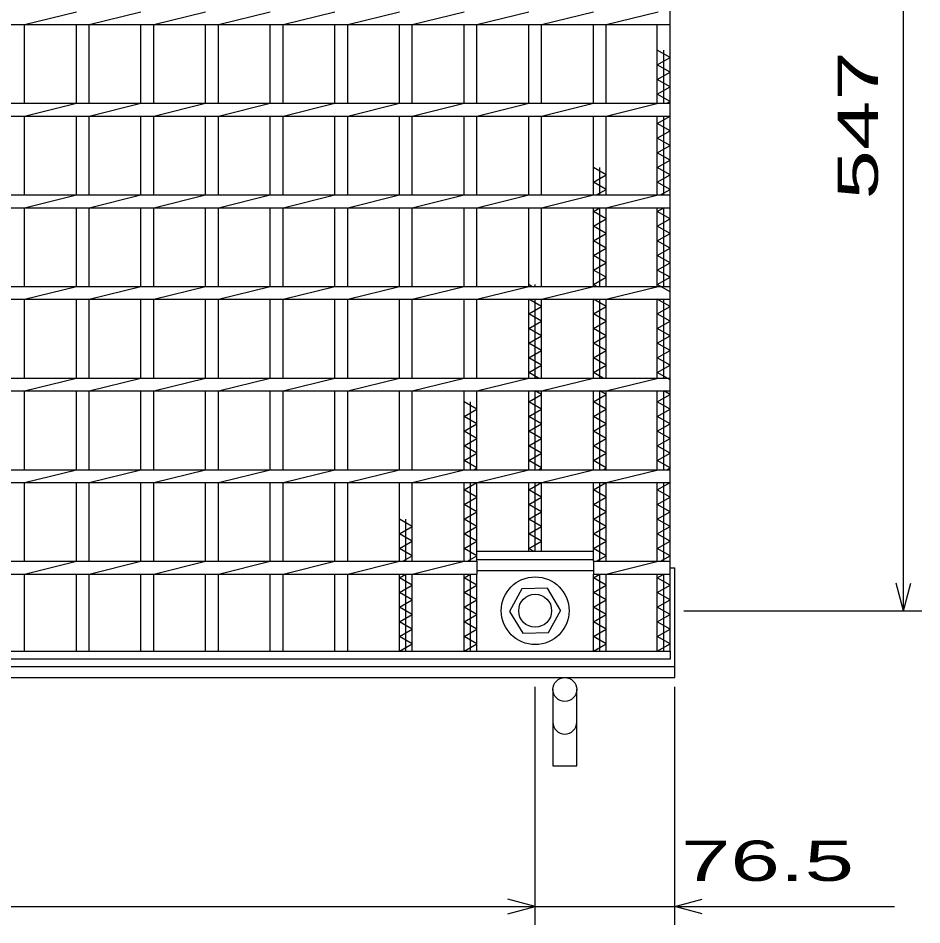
# Model space of a CAD drawing. Units: millimetres, scale not verified. Extents: x -1820 to 1731, y -1282 to 1054.
# Drawn here: x -709.1 to -215.5, y -296 to 199 of the extents above; entities that cross this region are included whole.
import ezdxf
from ezdxf.enums import TextEntityAlignment as Align

# ---------------------------------------------------------------- set-up
doc = ezdxf.new("R2010")
doc.units = ezdxf.units.MM
doc.header["$LTSCALE"] = 10
for name, color, linetype, lineweight in [('16', 3, 'Continuous', 25), ('19', 6, 'Continuous', 25), ('22', 4, 'Continuous', 25)]:
    doc.layers.add(name, color=color, linetype=linetype, lineweight=lineweight)
doc.styles.add('ベクトル', font='')
doc.styles.get('ベクトル').set_extended_font_data('ベクトル')

msp = doc.modelspace()

# ---------------------------------------------------------------- linework, layer by layer
at = {"layer": '16'}
for p, q in [((-353, -146.5), (-353, 444.5)), ((-705.6, 195.5), (-677.3, 202.5)), ((-670.3, 195.5), (-642, 202.5)), ((-635, 195.5), (-606.7, 202.5)), ((-599.7, 195.5), (-571.4, 202.5)), ((-564.4, 195.5), (-536.1, 202.5)), ((-529.1, 195.5), (-500.8, 202.5)), ((-493.8, 195.5), (-465.5, 202.5)), ((-458.5, 195.5), (-430.2, 202.5)), ((-423.2, 195.5), (-394.9, 202.5)), ((-387.9, 195.5), (-359.6, 202.5)), ((-353, 195.5), (-353, 202.5)), ((-1348, 195.5), (-353, 195.5)), ((-705.6, 152.5), (-705.6, 195.5)), ((-677.3, 152.5), (-677.3, 195.5)), ((-670.3, 152.5), (-670.3, 195.5)), ((-642, 152.5), (-642, 195.5)), ((-635, 152.5), (-635, 195.5)), ((-606.7, 152.5), (-606.7, 195.5)), ((-599.7, 152.5), (-599.7, 195.5)), ((-571.4, 152.5), (-571.4, 195.5)), ((-564.4, 152.5), (-564.4, 195.5)), ((-536.1, 152.5), (-536.1, 195.5)), ((-529.1, 152.5), (-529.1, 195.5)), ((-500.8, 152.5), (-500.8, 195.5)), ((-493.8, 152.5), (-493.8, 195.5)), ((-465.5, 152.5), (-465.5, 195.5)), ((-458.5, 152.5), (-458.5, 195.5)), ((-430.2, 152.5), (-430.2, 195.5)), ((-423.2, 152.5), (-423.2, 195.5)), ((-394.9, 152.5), (-394.9, 195.5)), ((-387.9, 152.5), (-387.9, 195.5)), ((-360, 152.5), (-360, 195.5)), ((-353, 177.5), (-360, 181.5)), ((-356.5, 152.5), (-356.5, 181.5)), ((-360, 173.5), (-353, 177.5)), ((-353, 169.5), (-360, 173.5)), ((-360, 165.5), (-353, 169.5)), ((-353, 161.5), (-360, 165.5)), ((-360, 157.5), (-353, 161.5)), ((-353, 153.5), (-360, 157.5)), ((-354.75, 152.5), (-353, 153.5)), ((-1348, 152.5), (-353, 152.5)), ((-705.6, 145.5), (-677.3, 152.5)), ((-670.3, 145.5), (-642, 152.5)), ((-635, 145.5), (-606.7, 152.5)), ((-599.7, 145.5), (-571.4, 152.5)), ((-564.4, 145.5), (-536.1, 152.5)), ((-529.1, 145.5), (-500.8, 152.5)), ((-493.8, 145.5), (-465.5, 152.5)), ((-458.5, 145.5), (-430.2, 152.5)), ((-423.2, 145.5), (-394.9, 152.5)), ((-387.9, 145.5), (-359.6, 152.5)), ((-353, 145.5), (-353, 152.5)), ((-1348, 145.5), (-353, 145.5)), ((-705.6, 102.5), (-705.6, 145.5)), ((-677.3, 102.5), (-677.3, 145.5)), ((-670.3, 102.5), (-670.3, 145.5)), ((-642, 102.5), (-642, 145.5)), ((-635, 102.5), (-635, 145.5)), ((-606.7, 102.5), (-606.7, 145.5)), ((-599.7, 102.5), (-599.7, 145.5)), ((-571.4, 102.5), (-571.4, 145.5)), ((-564.4, 102.5), (-564.4, 145.5)), ((-536.1, 102.5), (-536.1, 145.5)), ((-529.1, 102.5), (-529.1, 145.5)), ((-500.8, 102.5), (-500.8, 145.5)), ((-493.8, 102.5), (-493.8, 145.5)), ((-465.5, 102.5), (-465.5, 145.5)), ((-458.5, 102.5), (-458.5, 145.5)), ((-430.2, 102.5), (-430.2, 145.5)), ((-423.2, 102.5), (-423.2, 145.5)), ((-394.9, 102.5), (-394.9, 145.5)), ((-387.9, 102.5), (-387.9, 145.5)), ((-360, 102.5), (-360, 145.5)), ((-360, 141.5), (-353, 145.5)), ((-356.5, 102.5), (-356.5, 145.5)), ((-353, 137.5), (-360, 141.5)), ((-360, 133.5), (-353, 137.5)), ((-353, 129.5), (-360, 133.5)), ((-360, 125.5), (-353, 129.5)), ((-353, 121.5), (-360, 125.5)), ((-360, 117.5), (-353, 121.5)), ((-387.9, 113.5), (-394.9, 117.5)), ((-391.4, 102.5), (-391.4, 117.5)), ((-353, 113.5), (-360, 117.5)), ((-394.9, 109.5), (-387.9, 113.5)), ((-387.9, 105.5), (-394.9, 109.5)), ((-360, 109.5), (-353, 113.5)), ((-353, 105.5), (-360, 109.5)), ((-393.15, 102.5), (-387.9, 105.5)), ((-358.25, 102.5), (-353, 105.5)), ((-1348, 102.5), (-353, 102.5)), ((-705.6, 95.5), (-677.3, 102.5)), ((-670.3, 95.5), (-642, 102.5)), ((-635, 95.5), (-606.7, 102.5)), ((-599.7, 95.5), (-571.4, 102.5)), ((-564.4, 95.5), (-536.1, 102.5)), ((-529.1, 95.5), (-500.8, 102.5)), ((-493.8, 95.5), (-465.5, 102.5)), ((-458.5, 95.5), (-430.2, 102.5)), ((-423.2, 95.5), (-394.9, 102.5)), ((-387.9, 95.5), (-359.6, 102.5)), ((-353, 95.5), (-353, 102.5)), ((-1348, 95.5), (-353, 95.5)), ((-705.6, 52.5), (-705.6, 95.5)), ((-677.3, 52.5), (-677.3, 95.5)), ((-670.3, 52.5), (-670.3, 95.5)), ((-642, 52.5), (-642, 95.5)), ((-635, 52.5), (-635, 95.5)), ((-606.7, 52.5), (-606.7, 95.5)), ((-599.7, 52.5), (-599.7, 95.5)), ((-571.4, 52.5), (-571.4, 95.5)), ((-564.4, 52.5), (-564.4, 95.5)), ((-536.1, 52.5), (-536.1, 95.5)), ((-529.1, 52.5), (-529.1, 95.5)), ((-500.8, 52.5), (-500.8, 95.5)), ((-493.8, 52.5), (-493.8, 95.5)), ((-465.5, 52.5), (-465.5, 95.5)), ((-458.5, 52.5), (-458.5, 95.5)), ((-430.2, 52.5), (-430.2, 95.5)), ((-423.2, 52.5), (-423.2, 95.5)), ((-394.9, 52.5), (-394.9, 95.5)), ((-394.9, 93.5), (-391.4, 95.5)), ((-391.4, 52.5), (-391.4, 95.5)), ((-387.9, 52.5), (-387.9, 95.5)), ((-360, 52.5), (-360, 95.5)), ((-360, 93.5), (-356.5, 95.5)), ((-356.5, 52.5), (-356.5, 95.5)), ((-387.9, 89.5), (-394.9, 93.5)), ((-394.9, 85.5), (-387.9, 89.5)), ((-353, 89.5), (-360, 93.5)), ((-360, 85.5), (-353, 89.5)), ((-387.9, 81.5), (-394.9, 85.5)), ((-353, 81.5), (-360, 85.5)), ((-394.9, 77.5), (-387.9, 81.5)), ((-360, 77.5), (-353, 81.5)), ((-387.9, 73.5), (-394.9, 77.5)), ((-353, 73.5), (-360, 77.5)), ((-394.9, 69.5), (-387.9, 73.5)), ((-387.9, 65.5), (-394.9, 69.5)), ((-360, 69.5), (-353, 73.5)), ((-353, 65.5), (-360, 69.5)), ((-394.9, 61.5), (-387.9, 65.5)), ((-360, 61.5), (-353, 65.5)), ((-387.9, 57.5), (-394.9, 61.5)), ((-353, 57.5), (-360, 61.5)), ((-394.9, 53.5), (-387.9, 57.5)), ((-360, 53.5), (-353, 57.5)), ((-1348, 52.5), (-353, 52.5)), ((-705.6, 45.5), (-677.3, 52.5)), ((-670.3, 45.5), (-642, 52.5)), ((-635, 45.5), (-606.7, 52.5)), ((-599.7, 45.5), (-571.4, 52.5)), ((-564.4, 45.5), (-536.1, 52.5)), ((-529.1, 45.5), (-500.8, 52.5)), ((-493.8, 45.5), (-465.5, 52.5)), ((-458.5, 45.5), (-430.2, 52.5)), ((-428.45, 52.5), (-430.2, 53.5)), ((-426.7, 52.5), (-426.7, 53.5)), ((-423.2, 45.5), (-394.9, 52.5)), ((-393.15, 52.5), (-394.9, 53.5)), ((-387.9, 45.5), (-359.6, 52.5)), ((-353, 49.5), (-360, 53.5)), ((-353, 45.5), (-353, 52.5)), ((-1348, 45.5), (-353, 45.5)), ((-705.6, 2.5), (-705.6, 45.5)), ((-677.3, 2.5), (-677.3, 45.5)), ((-670.3, 2.5), (-670.3, 45.5)), ((-642, 2.5), (-642, 45.5)), ((-635, 2.5), (-635, 45.5)), ((-606.7, 2.5), (-606.7, 45.5)), ((-599.7, 2.5), (-599.7, 45.5)), ((-571.4, 2.5), (-571.4, 45.5)), ((-564.4, 2.5), (-564.4, 45.5)), ((-536.1, 2.5), (-536.1, 45.5)), ((-529.1, 2.5), (-529.1, 45.5)), ((-500.8, 2.5), (-500.8, 45.5)), ((-493.8, 2.5), (-493.8, 45.5)), ((-465.5, 2.5), (-465.5, 45.5)), ((-458.5, 2.5), (-458.5, 45.5)), ((-430.2, 2.5), (-430.2, 45.5)), ((-423.2, 41.5), (-430.2, 45.5)), ((-426.7, 2.5), (-426.7, 45.5)), ((-423.2, 2.5), (-423.2, 45.5)), ((-394.9, 2.5), (-394.9, 45.5)), ((-387.9, 41.5), (-394.9, 45.5)), ((-391.4, 2.5), (-391.4, 45.5)), ((-387.9, 2.5), (-387.9, 45.5)), ((-360, 2.5), (-360, 45.5)), ((-353, 41.5), (-360, 45.5)), ((-356.5, 2.5), (-356.5, 45.5)), ((-430.2, 37.5), (-423.2, 41.5)), ((-394.9, 37.5), (-387.9, 41.5)), ((-360, 37.5), (-353, 41.5)), ((-423.2, 33.5), (-430.2, 37.5)), ((-387.9, 33.5), (-394.9, 37.5)), ((-353, 33.5), (-360, 37.5)), ((-430.2, 29.5), (-423.2, 33.5)), ((-394.9, 29.5), (-387.9, 33.5)), ((-360, 29.5), (-353, 33.5)), ((-423.2, 25.5), (-430.2, 29.5)), ((-430.2, 21.5), (-423.2, 25.5)), ((-387.9, 25.5), (-394.9, 29.5)), ((-394.9, 21.5), (-387.9, 25.5)), ((-353, 25.5), (-360, 29.5)), ((-360, 21.5), (-353, 25.5)), ((-423.2, 17.5), (-430.2, 21.5)), ((-387.9, 17.5), (-394.9, 21.5)), ((-353, 17.5), (-360, 21.5)), ((-430.2, 13.5), (-423.2, 17.5)), ((-394.9, 13.5), (-387.9, 17.5)), ((-360, 13.5), (-353, 17.5)), ((-423.2, 9.5), (-430.2, 13.5)), ((-387.9, 9.5), (-394.9, 13.5)), ((-353, 9.5), (-360, 13.5)), ((-430.2, 5.5), (-423.2, 9.5)), ((-424.95, 2.5), (-430.2, 5.5)), ((-394.9, 5.5), (-387.9, 9.5)), ((-389.65, 2.5), (-394.9, 5.5)), ((-360, 5.5), (-353, 9.5)), ((-353, 1.5), (-360, 5.5)), ((-1348, 2.5), (-353, 2.5)), ((-705.6, -4.5), (-677.3, 2.5)), ((-670.3, -4.5), (-642, 2.5)), ((-635, -4.5), (-606.7, 2.5)), ((-599.7, -4.5), (-571.4, 2.5)), ((-564.4, -4.5), (-536.1, 2.5)), ((-529.1, -4.5), (-500.8, 2.5)), ((-493.8, -4.5), (-465.5, 2.5)), ((-458.5, -4.5), (-430.2, 2.5)), ((-423.2, -4.5), (-394.9, 2.5)), ((-387.9, -4.5), (-359.6, 2.5)), ((-353, -4.5), (-353, 2.5)), ((-1348, -4.5), (-353, -4.5)), ((-705.6, -47.5), (-705.6, -4.5)), ((-677.3, -47.5), (-677.3, -4.5)), ((-670.3, -47.5), (-670.3, -4.5)), ((-642, -47.5), (-642, -4.5)), ((-635, -47.5), (-635, -4.5)), ((-606.7, -47.5), (-606.7, -4.5)), ((-599.7, -47.5), (-599.7, -4.5)), ((-571.4, -47.5), (-571.4, -4.5)), ((-564.4, -47.5), (-564.4, -4.5)), ((-536.1, -47.5), (-536.1, -4.5)), ((-529.1, -47.5), (-529.1, -4.5)), ((-500.8, -47.5), (-500.8, -4.5)), ((-493.8, -47.5), (-493.8, -4.5)), ((-465.5, -47.5), (-465.5, -4.5)), ((-458.5, -47.5), (-458.5, -4.5)), ((-430.2, -47.5), (-430.2, -4.5)), ((-426.7, -47.5), (-426.7, -4.5)), ((-423.2, -6.5), (-426.7, -4.5)), ((-423.2, -47.5), (-423.2, -4.5)), ((-394.9, -47.5), (-394.9, -4.5)), ((-391.4, -47.5), (-391.4, -4.5)), ((-387.9, -6.5), (-391.4, -4.5)), ((-387.9, -47.5), (-387.9, -4.5)), ((-360, -47.5), (-360, -4.5)), ((-356.5, -47.5), (-356.5, -4.5)), ((-353, -6.5), (-356.5, -4.5)), ((-430.2, -10.5), (-423.2, -6.5)), ((-394.9, -10.5), (-387.9, -6.5)), ((-360, -10.5), (-353, -6.5)), ((-458.5, -14.5), (-465.5, -10.5)), ((-465.5, -18.5), (-458.5, -14.5)), ((-462, -47.5), (-462, -10.5)), ((-423.2, -14.5), (-430.2, -10.5)), ((-430.2, -18.5), (-423.2, -14.5)), ((-387.9, -14.5), (-394.9, -10.5)), ((-394.9, -18.5), (-387.9, -14.5)), ((-353, -14.5), (-360, -10.5)), ((-360, -18.5), (-353, -14.5)), ((-458.5, -22.5), (-465.5, -18.5)), ((-423.2, -22.5), (-430.2, -18.5)), ((-387.9, -22.5), (-394.9, -18.5)), ((-353, -22.5), (-360, -18.5)), ((-465.5, -26.5), (-458.5, -22.5)), ((-430.2, -26.5), (-423.2, -22.5)), ((-394.9, -26.5), (-387.9, -22.5)), ((-360, -26.5), (-353, -22.5)), ((-458.5, -30.5), (-465.5, -26.5)), ((-423.2, -30.5), (-430.2, -26.5)), ((-387.9, -30.5), (-394.9, -26.5)), ((-353, -30.5), (-360, -26.5)), ((-465.5, -34.5), (-458.5, -30.5)), ((-458.5, -38.5), (-465.5, -34.5)), ((-430.2, -34.5), (-423.2, -30.5)), ((-423.2, -38.5), (-430.2, -34.5)), ((-394.9, -34.5), (-387.9, -30.5)), ((-387.9, -38.5), (-394.9, -34.5)), ((-360, -34.5), (-353, -30.5)), ((-353, -38.5), (-360, -34.5)), ((-465.5, -42.5), (-458.5, -38.5)), ((-430.2, -42.5), (-423.2, -38.5)), ((-394.9, -42.5), (-387.9, -38.5)), ((-360, -42.5), (-353, -38.5)), ((-458.5, -46.5), (-465.5, -42.5)), ((-423.2, -46.5), (-430.2, -42.5)), ((-387.9, -46.5), (-394.9, -42.5)), ((-353, -46.5), (-360, -42.5)), ((-1348, -47.5), (-353, -47.5)), ((-705.6, -54.5), (-677.3, -47.5)), ((-670.3, -54.5), (-642, -47.5)), ((-635, -54.5), (-606.7, -47.5)), ((-599.7, -54.5), (-571.4, -47.5)), ((-564.4, -54.5), (-536.1, -47.5)), ((-529.1, -54.5), (-500.8, -47.5)), ((-493.8, -54.5), (-465.5, -47.5)), ((-460.25, -47.5), (-458.5, -46.5)), ((-458.5, -54.5), (-430.2, -47.5)), ((-424.95, -47.5), (-423.2, -46.5)), ((-423.2, -54.5), (-394.9, -47.5)), ((-389.65, -47.5), (-387.9, -46.5)), ((-387.9, -54.5), (-359.6, -47.5)), ((-354.75, -47.5), (-353, -46.5)), ((-353, -54.5), (-353, -47.5)), ((-1348, -54.5), (-353, -54.5)), ((-705.6, -97.5), (-705.6, -54.5)), ((-677.3, -97.5), (-677.3, -54.5)), ((-670.3, -97.5), (-670.3, -54.5)), ((-642, -97.5), (-642, -54.5)), ((-635, -97.5), (-635, -54.5)), ((-606.7, -97.5), (-606.7, -54.5)), ((-599.7, -97.5), (-599.7, -54.5)), ((-571.4, -97.5), (-571.4, -54.5)), ((-564.4, -97.5), (-564.4, -54.5)), ((-536.1, -97.5), (-536.1, -54.5)), ((-529.1, -97.5), (-529.1, -54.5)), ((-500.8, -97.5), (-500.8, -54.5)), ((-493.8, -97.5), (-493.8, -54.5)), ((-465.5, -97.5), (-465.5, -54.5)), ((-465.5, -58.5), (-458.5, -54.5)), ((-458.5, -62.5), (-465.5, -58.5)), ((-462, -97.5), (-462, -54.5)), ((-458.5, -97.5), (-458.5, -54.5)), ((-430.2, -92), (-430.2, -54.5)), ((-430.2, -58.5), (-423.2, -54.5)), ((-423.2, -62.5), (-430.2, -58.5)), ((-426.7, -92), (-426.7, -54.5)), ((-423.2, -92), (-423.2, -54.5)), ((-394.9, -97.5), (-394.9, -54.5)), ((-394.9, -58.5), (-387.9, -54.5)), ((-387.9, -62.5), (-394.9, -58.5)), ((-391.4, -97.5), (-391.4, -54.5)), ((-387.9, -97.5), (-387.9, -54.5)), ((-360, -97.5), (-360, -54.5)), ((-360, -58.5), (-353, -54.5)), ((-353, -62.5), (-360, -58.5)), ((-356.5, -97.5), (-356.5, -54.5)), ((-465.5, -66.5), (-458.5, -62.5)), ((-430.2, -66.5), (-423.2, -62.5)), ((-394.9, -66.5), (-387.9, -62.5)), ((-360, -66.5), (-353, -62.5)), ((-458.5, -70.5), (-465.5, -66.5)), ((-423.2, -70.5), (-430.2, -66.5)), ((-387.9, -70.5), (-394.9, -66.5)), ((-353, -70.5), (-360, -66.5)), ((-465.5, -74.5), (-458.5, -70.5)), ((-430.2, -74.5), (-423.2, -70.5)), ((-394.9, -74.5), (-387.9, -70.5)), ((-360, -74.5), (-353, -70.5)), ((-493.8, -78.5), (-500.8, -74.5)), ((-500.8, -82.5), (-493.8, -78.5)), ((-497.3, -97.5), (-497.3, -74.5)), ((-458.5, -78.5), (-465.5, -74.5)), ((-465.5, -82.5), (-458.5, -78.5)), ((-423.2, -78.5), (-430.2, -74.5)), ((-430.2, -82.5), (-423.2, -78.5)), ((-387.9, -78.5), (-394.9, -74.5)), ((-394.9, -82.5), (-387.9, -78.5)), ((-353, -78.5), (-360, -74.5)), ((-360, -82.5), (-353, -78.5)), ((-493.8, -86.5), (-500.8, -82.5)), ((-458.5, -86.5), (-465.5, -82.5)), ((-423.2, -86.5), (-430.2, -82.5)), ((-387.9, -86.5), (-394.9, -82.5)), ((-353, -86.5), (-360, -82.5)), ((-500.8, -90.5), (-493.8, -86.5)), ((-465.5, -90.5), (-458.5, -86.5)), ((-430.2, -90.5), (-423.2, -86.5)), ((-394.9, -90.5), (-387.9, -86.5)), ((-360, -90.5), (-353, -86.5)), ((-493.8, -94.5), (-500.8, -90.5)), ((-458.5, -94.5), (-465.5, -90.5)), ((-458.5, -92), (-394.9, -92)), ((-458.5, -96.5), (-458.5, -92)), ((-427.57, -92), (-430.2, -90.5)), ((-387.9, -94.5), (-394.9, -90.5)), ((-394.9, -96.5), (-394.9, -92)), ((-353, -94.5), (-360, -90.5)), ((-1242.1, -97.5), (-458.5, -97.5)), ((-705.6, -104.5), (-677.3, -97.5)), ((-670.3, -104.5), (-642, -97.5)), ((-635, -104.5), (-606.7, -97.5)), ((-599.7, -104.5), (-571.4, -97.5)), ((-564.4, -104.5), (-536.1, -97.5)), ((-529.1, -104.5), (-500.8, -97.5)), ((-499.05, -97.5), (-493.8, -94.5)), ((-493.8, -104.5), (-465.5, -97.5)), ((-463.75, -97.5), (-458.5, -94.5)), ((-458.5, -96.5), (-394.9, -96.5)), ((-458.5, -97.5), (-458.5, -104.5)), ((-394.9, -97.5), (-353, -97.5)), ((-394.9, -97.5), (-394.9, -104.5)), ((-393.15, -97.5), (-387.9, -94.5)), ((-387.9, -104.5), (-359.6, -97.5)), ((-358.25, -97.5), (-353, -94.5)), ((-353, -104.5), (-353, -97.5)), ((-458.5, -102.5), (-394.9, -102.5)), ((-1242.1, -104.5), (-458.5, -104.5)), ((-705.6, -146.5), (-705.6, -104.5)), ((-677.3, -146.5), (-677.3, -104.5)), ((-670.3, -146.5), (-670.3, -104.5)), ((-642, -146.5), (-642, -104.5)), ((-635, -146.5), (-635, -104.5)), ((-606.7, -146.5), (-606.7, -104.5)), ((-599.7, -146.5), (-599.7, -104.5)), ((-571.4, -146.5), (-571.4, -104.5)), ((-564.4, -146.5), (-564.4, -104.5)), ((-536.1, -146.5), (-536.1, -104.5)), ((-529.1, -146.5), (-529.1, -104.5)), ((-500.8, -146.5), (-500.8, -104.5)), ((-500.8, -106.5), (-497.3, -104.5)), ((-493.8, -110.5), (-500.8, -106.5)), ((-497.3, -146.5), (-497.3, -104.5)), ((-493.8, -146.5), (-493.8, -104.5)), ((-465.5, -146.5), (-465.5, -104.5)), ((-465.5, -106.5), (-462, -104.5)), ((-458.5, -110.5), (-465.5, -106.5)), ((-462, -146.5), (-462, -104.5)), ((-458.5, -146.5), (-458.5, -104.5)), ((-394.9, -104.5), (-353, -104.5)), ((-394.9, -146.5), (-394.9, -104.5)), ((-394.9, -106.5), (-391.4, -104.5)), ((-387.9, -110.5), (-394.9, -106.5)), ((-391.4, -146.5), (-391.4, -104.5)), ((-387.9, -146.5), (-387.9, -104.5)), ((-360, -146.5), (-360, -104.5)), ((-360, -106.5), (-356.5, -104.5)), ((-353, -110.5), (-360, -106.5)), ((-356.5, -146.5), (-356.5, -104.5)), ((-500.8, -114.5), (-493.8, -110.5)), ((-465.5, -114.5), (-458.5, -110.5)), ((-433.99, -112.55), (-440.7, -124.84)), ((-420, -112.21), (-433.99, -112.55)), ((-412.7, -124.5), (-420, -112.21)), ((-394.9, -114.5), (-387.9, -110.5)), ((-360, -114.5), (-353, -110.5)), ((-493.8, -118.5), (-500.8, -114.5)), ((-500.8, -122.5), (-493.8, -118.5)), ((-458.5, -118.5), (-465.5, -114.5)), ((-465.5, -122.5), (-458.5, -118.5)), ((-387.9, -118.5), (-394.9, -114.5)), ((-394.9, -122.5), (-387.9, -118.5)), ((-353, -118.5), (-360, -114.5)), ((-360, -122.5), (-353, -118.5)), ((-493.8, -126.5), (-500.8, -122.5)), ((-458.5, -126.5), (-465.5, -122.5)), ((-387.9, -126.5), (-394.9, -122.5)), ((-353, -126.5), (-360, -122.5)), ((-500.8, -130.5), (-493.8, -126.5)), ((-465.5, -130.5), (-458.5, -126.5)), ((-440.7, -124.84), (-433.4, -136.79)), ((-419.41, -136.45), (-412.7, -124.16)), ((-394.9, -130.5), (-387.9, -126.5)), ((-360, -130.5), (-353, -126.5)), ((-493.8, -134.5), (-500.8, -130.5)), ((-458.5, -134.5), (-465.5, -130.5)), ((-387.9, -134.5), (-394.9, -130.5)), ((-353, -134.5), (-360, -130.5)), ((-500.8, -138.5), (-493.8, -134.5)), ((-493.8, -142.5), (-500.8, -138.5)), ((-465.5, -138.5), (-458.5, -134.5)), ((-458.5, -142.5), (-465.5, -138.5)), ((-433.4, -136.79), (-419.41, -136.45)), ((-394.9, -138.5), (-387.9, -134.5)), ((-387.9, -142.5), (-394.9, -138.5)), ((-360, -138.5), (-353, -134.5)), ((-353, -142.5), (-360, -138.5)), ((-500.8, -146.5), (-493.8, -142.5)), ((-465.5, -146.5), (-458.5, -142.5)), ((-394.9, -146.5), (-387.9, -142.5)), ((-360, -146.5), (-353, -142.5)), ((-1348, -146.5), (-353, -146.5)), ((-712.6, -146.5), (-705.6, -146.5)), ((-677.3, -146.5), (-670.3, -146.5)), ((-642, -146.5), (-635, -146.5)), ((-606.7, -146.5), (-599.7, -146.5)), ((-571.4, -146.5), (-564.4, -146.5)), ((-536.1, -146.5), (-529.1, -146.5)), ((-500.8, -146.5), (-493.8, -146.5)), ((-465.5, -146.5), (-458.5, -146.5)), ((-430.2, -146.5), (-423.2, -146.5)), ((-394.9, -146.5), (-387.9, -146.5)), ((-360, -146.5), (-353, -146.5)), ((-353, -146.5), (-353, -151)), ((-353, -151), (-1348, -151))]:
    msp.add_line(p, q, dxfattribs=at)
for radius in [18.5, 9]:
    msp.add_circle((-426.7, -124.5), radius, dxfattribs=at)
at = {"layer": '19'}
for p, q in [((-353, -101), (-350.5, -101)), ((-350.5, -161), (-350.5, -101)), ((-1350.5, -155), (-350.5, -155)), ((-1350.5, -161), (-350.5, -161)), ((-417, -167.5), (-417, -209.12)), ((-404, -209.12), (-404, -167.5)), ((-417, -209.12), (-404, -209.12))]:
    msp.add_line(p, q, dxfattribs=at)
msp.add_circle((-410.5, -167.5), 6.5, dxfattribs=at)
msp.add_arc((-410.5, -185.34), 6.5, 180, 0, dxfattribs=at)
at = {"layer": '22'}
for p, q in [((-225.5, -124.5), (-225.5, 422.5)), ((-225.5, -124.5), (-229.5, -109.5)), ((-225.5, -124.5), (-221.5, -109.5)), ((-345.5, -124.5), (-215.5, -124.5)), ((-426.7, -296), (-426.7, -166)), ((-350.5, -296), (-350.5, -166)), ((-426.7, -286), (-441.7, -282)), ((-350.5, -286), (-335.5, -282)), ((-1273.9, -286), (-426.7, -286)), ((-441.7, -290), (-426.7, -286)), ((-426.7, -286), (-350.5, -286)), ((-335.5, -290), (-350.5, -286)), ((-350.5, -286), (-230.5, -286))]:
    msp.add_line(p, q, dxfattribs=at)

# ---------------------------------------------------------------- texts
at = {"layer": '22', "color": 2, "style": 'ベクトル', "width": 1.65}
msp.add_text(' 547 ', height=21.99, rotation=90, dxfattribs=at).set_placement((-250.5, 86.5), align=Align.MIDDLE_LEFT)
msp.add_text(' 76.5 ', height=21.99, dxfattribs=at).set_placement((-360.5, -261), align=Align.MIDDLE_LEFT)

doc.saveas('drawing.dxf')
